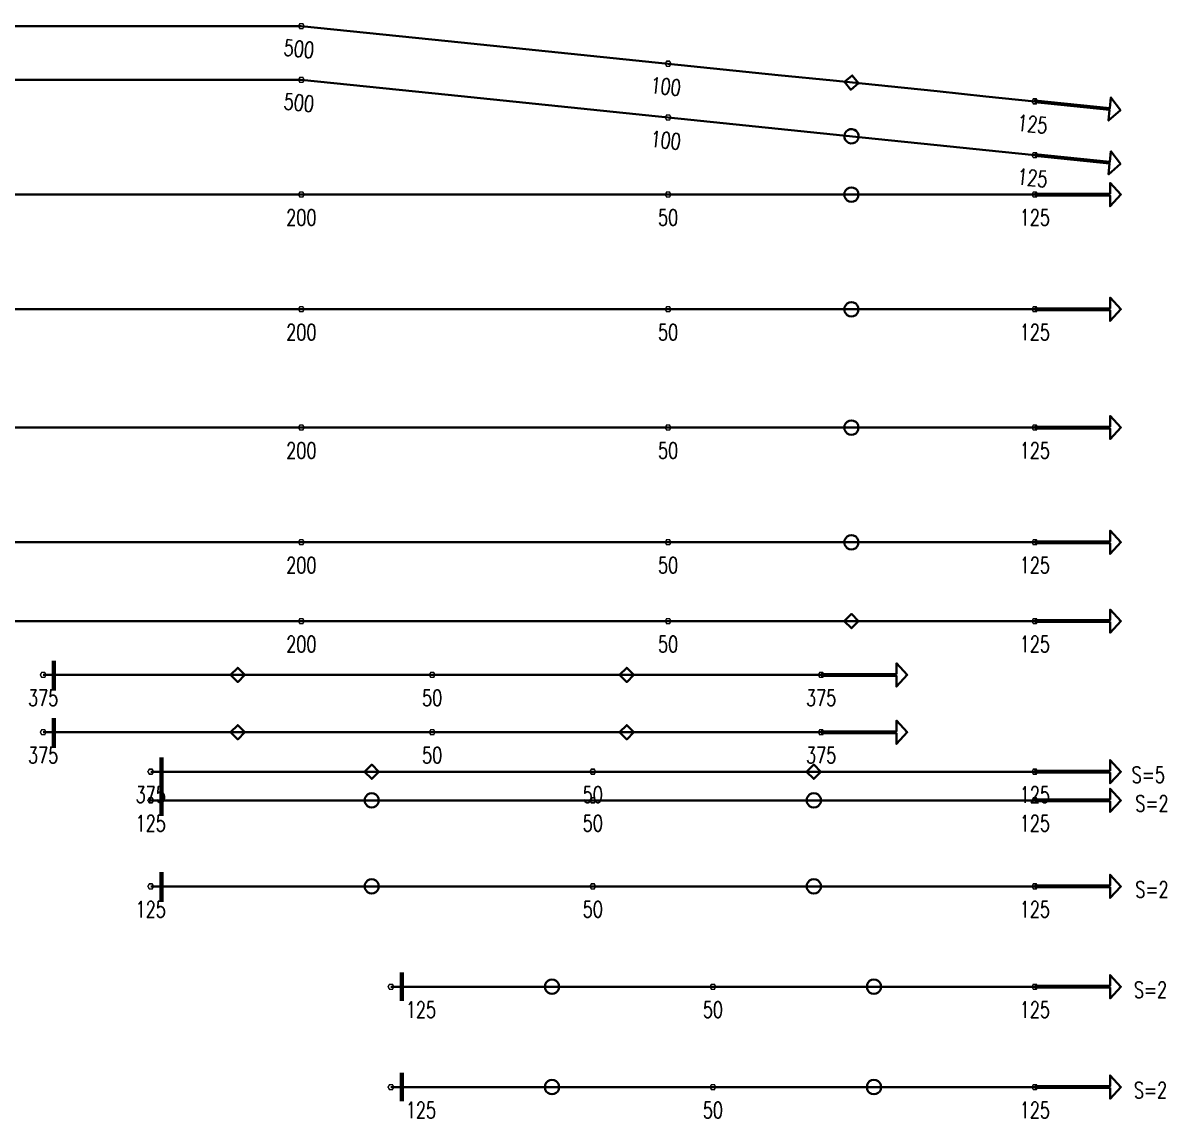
# Model space of a CAD drawing. Header units: millimetres. Extents: x 380619 to 446324, y 8350 to 38950.
# Drawn here: x 430367 to 446324, y 23267 to 38545 of the extents above; entities that cross this region are included whole.
import ezdxf

# ---------------------------------------------------------------- set-up
doc = ezdxf.new("R2010")
doc.units = ezdxf.units.MM
doc.layers.add('Current plane_Column', color=7, linetype='Continuous', true_color=0x4b00ff)
doc.layers.add('NDC_S-TENDON', color=6, linetype='Continuous', lineweight=35)
doc.layers.add('NDC_S_ANNO', color=7, linetype='Continuous', lineweight=20)
doc.styles.add('NDC_ANNO', font='', dxfattribs={"width": 0.8})
doc.styles.get('NDC_ANNO').set_extended_font_data('Dotum')

# ---------------------------------------------------------------- blocks, each defined once
blk = doc.blocks.new('HTB TDX')
at = {"layer": 'NDC_S-TENDON', "linetype": 'Continuous'}
for points, elevation in [([(51690, 29000, 20, 20, 0), (51670, 29035, 20, 20, 0), (51630, 29035, 20, 20, 0), (51610, 29000, 20, 20, 0), (51630, 28965, 20, 20, 0), (51670, 28965, 20, 20, 0)], 3600), ([(51690, 29000, 20, 20, 0), (51670, 29035, 20, 20, 0), (51630, 29035, 20, 20, 0), (51610, 29000, 20, 20, 0), (51630, 28965, 20, 20, 0), (51670, 28965, 20, 20, 0)], 3600), ([(51690, 29000, 20, 20, 0), (51670, 29035, 20, 20, 0), (51630, 29035, 20, 20, 0), (51610, 29000, 20, 20, 0), (51630, 28965, 20, 20, 0), (51670, 28965, 20, 20, 0)], 3600), ([(51690, 29000, 20, 20, 0), (51670, 29035, 20, 20, 0), (51630, 29035, 20, 20, 0), (51610, 29000, 20, 20, 0), (51630, 28965, 20, 20, 0), (51670, 28965, 20, 20, 0)], 3600), ([(56805, 28475, 20, 20, 0), (56785, 28510, 20, 20, 0), (56745, 28510, 20, 20, 0), (56725, 28475, 20, 20, 0), (56745, 28440, 20, 20, 0), (56785, 28440, 20, 20, 0)], 3200), ([(56805, 28475, 20, 20, 0), (56785, 28510, 20, 20, 0), (56745, 28510, 20, 20, 0), (56725, 28475, 20, 20, 0), (56745, 28440, 20, 20, 0), (56785, 28440, 20, 20, 0)], 3200), ([(51690, 28250, 20, 20, 0), (51670, 28285, 20, 20, 0), (51630, 28285, 20, 20, 0), (51610, 28250, 20, 20, 0), (51630, 28215, 20, 20, 0), (51670, 28215, 20, 20, 0)], 3600), ([(51690, 28250, 20, 20, 0), (51670, 28285, 20, 20, 0), (51630, 28285, 20, 20, 0), (51610, 28250, 20, 20, 0), (51630, 28215, 20, 20, 0), (51670, 28215, 20, 20, 0)], 3600), ([(51690, 28250, 20, 20, 0), (51670, 28285, 20, 20, 0), (51630, 28285, 20, 20, 0), (51610, 28250, 20, 20, 0), (51630, 28215, 20, 20, 0), (51670, 28215, 20, 20, 0)], 3600), ([(51690, 28250, 20, 20, 0), (51670, 28285, 20, 20, 0), (51630, 28285, 20, 20, 0), (51610, 28250, 20, 20, 0), (51630, 28215, 20, 20, 0), (51670, 28215, 20, 20, 0)], 3600), ([(61920, 27950, 20, 20, 0), (61900, 27985, 20, 20, 0), (61860, 27985, 20, 20, 0), (61840, 27950, 20, 20, 0), (61860, 27915, 20, 20, 0), (61900, 27915, 20, 20, 0)], 3575), ([(61920, 27950, 20, 20, 0), (61900, 27985, 20, 20, 0), (61860, 27985, 20, 20, 0), (61840, 27950, 20, 20, 0), (61860, 27915, 20, 20, 0), (61900, 27915, 20, 20, 0)], 3575), ([(56805, 27725, 20, 20, 0), (56785, 27760, 20, 20, 0), (56745, 27760, 20, 20, 0), (56725, 27725, 20, 20, 0), (56745, 27690, 20, 20, 0), (56785, 27690, 20, 20, 0)], 3200), ([(56805, 27725, 20, 20, 0), (56785, 27760, 20, 20, 0), (56745, 27760, 20, 20, 0), (56725, 27725, 20, 20, 0), (56745, 27690, 20, 20, 0), (56785, 27690, 20, 20, 0)], 3200), ([(61920, 27200, 20, 20, 0), (61900, 27235, 20, 20, 0), (61860, 27235, 20, 20, 0), (61840, 27200, 20, 20, 0), (61860, 27165, 20, 20, 0), (61900, 27165, 20, 20, 0)], 3575), ([(61920, 27200, 20, 20, 0), (61900, 27235, 20, 20, 0), (61860, 27235, 20, 20, 0), (61840, 27200, 20, 20, 0), (61860, 27165, 20, 20, 0), (61900, 27165, 20, 20, 0)], 3575), ([(51690, 26650, 20, 20, 0), (51670, 26685, 20, 20, 0), (51630, 26685, 20, 20, 0), (51610, 26650, 20, 20, 0), (51630, 26615, 20, 20, 0), (51670, 26615, 20, 20, 0)], 3650), ([(51690, 26650, 20, 20, 0), (51670, 26685, 20, 20, 0), (51630, 26685, 20, 20, 0), (51610, 26650, 20, 20, 0), (51630, 26615, 20, 20, 0), (51670, 26615, 20, 20, 0)], 3650), ([(51690, 26650, 20, 20, 0), (51670, 26685, 20, 20, 0), (51630, 26685, 20, 20, 0), (51610, 26650, 20, 20, 0), (51630, 26615, 20, 20, 0), (51670, 26615, 20, 20, 0)], 3650), ([(51690, 26650, 20, 20, 0), (51670, 26685, 20, 20, 0), (51630, 26685, 20, 20, 0), (51610, 26650, 20, 20, 0), (51630, 26615, 20, 20, 0), (51670, 26615, 20, 20, 0)], 3650), ([(56805, 26650, 20, 20, 0), (56785, 26685, 20, 20, 0), (56745, 26685, 20, 20, 0), (56725, 26650, 20, 20, 0), (56745, 26615, 20, 20, 0), (56785, 26615, 20, 20, 0)], 3500), ([(56805, 26650, 20, 20, 0), (56785, 26685, 20, 20, 0), (56745, 26685, 20, 20, 0), (56725, 26650, 20, 20, 0), (56745, 26615, 20, 20, 0), (56785, 26615, 20, 20, 0)], 3500), ([(61920, 26650, 20, 20, 0), (61900, 26685, 20, 20, 0), (61860, 26685, 20, 20, 0), (61840, 26650, 20, 20, 0), (61860, 26615, 20, 20, 0), (61900, 26615, 20, 20, 0)], 3575), ([(61920, 26650, 20, 20, 0), (61900, 26685, 20, 20, 0), (61860, 26685, 20, 20, 0), (61840, 26650, 20, 20, 0), (61860, 26615, 20, 20, 0), (61900, 26615, 20, 20, 0)], 3575), ([(51690, 25050, 20, 20, 0), (51670, 25085, 20, 20, 0), (51630, 25085, 20, 20, 0), (51610, 25050, 20, 20, 0), (51630, 25015, 20, 20, 0), (51670, 25015, 20, 20, 0)], 3650), ([(51690, 25050, 20, 20, 0), (51670, 25085, 20, 20, 0), (51630, 25085, 20, 20, 0), (51610, 25050, 20, 20, 0), (51630, 25015, 20, 20, 0), (51670, 25015, 20, 20, 0)], 3650), ([(51690, 25050, 20, 20, 0), (51670, 25085, 20, 20, 0), (51630, 25085, 20, 20, 0), (51610, 25050, 20, 20, 0), (51630, 25015, 20, 20, 0), (51670, 25015, 20, 20, 0)], 3650), ([(51690, 25050, 20, 20, 0), (51670, 25085, 20, 20, 0), (51630, 25085, 20, 20, 0), (51610, 25050, 20, 20, 0), (51630, 25015, 20, 20, 0), (51670, 25015, 20, 20, 0)], 3650), ([(56805, 25050, 20, 20, 0), (56785, 25085, 20, 20, 0), (56745, 25085, 20, 20, 0), (56725, 25050, 20, 20, 0), (56745, 25015, 20, 20, 0), (56785, 25015, 20, 20, 0)], 3500), ([(56805, 25050, 20, 20, 0), (56785, 25085, 20, 20, 0), (56745, 25085, 20, 20, 0), (56725, 25050, 20, 20, 0), (56745, 25015, 20, 20, 0), (56785, 25015, 20, 20, 0)], 3500), ([(61920, 25050, 20, 20, 0), (61900, 25085, 20, 20, 0), (61860, 25085, 20, 20, 0), (61840, 25050, 20, 20, 0), (61860, 25015, 20, 20, 0), (61900, 25015, 20, 20, 0)], 3575), ([(61920, 25050, 20, 20, 0), (61900, 25085, 20, 20, 0), (61860, 25085, 20, 20, 0), (61840, 25050, 20, 20, 0), (61860, 25015, 20, 20, 0), (61900, 25015, 20, 20, 0)], 3575), ([(51690, 23400, 20, 20, 0), (51670, 23435, 20, 20, 0), (51630, 23435, 20, 20, 0), (51610, 23400, 20, 20, 0), (51630, 23365, 20, 20, 0), (51670, 23365, 20, 20, 0)], 3650), ([(51690, 23400, 20, 20, 0), (51670, 23435, 20, 20, 0), (51630, 23435, 20, 20, 0), (51610, 23400, 20, 20, 0), (51630, 23365, 20, 20, 0), (51670, 23365, 20, 20, 0)], 3650), ([(51690, 23400, 20, 20, 0), (51670, 23435, 20, 20, 0), (51630, 23435, 20, 20, 0), (51610, 23400, 20, 20, 0), (51630, 23365, 20, 20, 0), (51670, 23365, 20, 20, 0)], 3650), ([(51690, 23400, 20, 20, 0), (51670, 23435, 20, 20, 0), (51630, 23435, 20, 20, 0), (51610, 23400, 20, 20, 0), (51630, 23365, 20, 20, 0), (51670, 23365, 20, 20, 0)], 3650), ([(56805, 23400, 20, 20, 0), (56785, 23435, 20, 20, 0), (56745, 23435, 20, 20, 0), (56725, 23400, 20, 20, 0), (56745, 23365, 20, 20, 0), (56785, 23365, 20, 20, 0)], 3500), ([(56805, 23400, 20, 20, 0), (56785, 23435, 20, 20, 0), (56745, 23435, 20, 20, 0), (56725, 23400, 20, 20, 0), (56745, 23365, 20, 20, 0), (56785, 23365, 20, 20, 0)], 3500), ([(61920, 23400, 20, 20, 0), (61900, 23435, 20, 20, 0), (61860, 23435, 20, 20, 0), (61840, 23400, 20, 20, 0), (61860, 23365, 20, 20, 0), (61900, 23365, 20, 20, 0)], 3575), ([(61920, 23400, 20, 20, 0), (61900, 23435, 20, 20, 0), (61860, 23435, 20, 20, 0), (61840, 23400, 20, 20, 0), (61860, 23365, 20, 20, 0), (61900, 23365, 20, 20, 0)], 3575), ([(51690, 21800, 20, 20, 0), (51670, 21835, 20, 20, 0), (51630, 21835, 20, 20, 0), (51610, 21800, 20, 20, 0), (51630, 21765, 20, 20, 0), (51670, 21765, 20, 20, 0)], 3650), ([(51690, 21800, 20, 20, 0), (51670, 21835, 20, 20, 0), (51630, 21835, 20, 20, 0), (51610, 21800, 20, 20, 0), (51630, 21765, 20, 20, 0), (51670, 21765, 20, 20, 0)], 3650), ([(51690, 21800, 20, 20, 0), (51670, 21835, 20, 20, 0), (51630, 21835, 20, 20, 0), (51610, 21800, 20, 20, 0), (51630, 21765, 20, 20, 0), (51670, 21765, 20, 20, 0)], 3650), ([(51690, 21800, 20, 20, 0), (51670, 21835, 20, 20, 0), (51630, 21835, 20, 20, 0), (51610, 21800, 20, 20, 0), (51630, 21765, 20, 20, 0), (51670, 21765, 20, 20, 0)], 3650), ([(56805, 21800, 20, 20, 0), (56785, 21835, 20, 20, 0), (56745, 21835, 20, 20, 0), (56725, 21800, 20, 20, 0), (56745, 21765, 20, 20, 0), (56785, 21765, 20, 20, 0)], 3500), ([(56805, 21800, 20, 20, 0), (56785, 21835, 20, 20, 0), (56745, 21835, 20, 20, 0), (56725, 21800, 20, 20, 0), (56745, 21765, 20, 20, 0), (56785, 21765, 20, 20, 0)], 3500), ([(61920, 21800, 20, 20, 0), (61900, 21835, 20, 20, 0), (61860, 21835, 20, 20, 0), (61840, 21800, 20, 20, 0), (61860, 21765, 20, 20, 0), (61900, 21765, 20, 20, 0)], 3575), ([(61920, 21800, 20, 20, 0), (61900, 21835, 20, 20, 0), (61860, 21835, 20, 20, 0), (61840, 21800, 20, 20, 0), (61860, 21765, 20, 20, 0), (61900, 21765, 20, 20, 0)], 3575), ([(51690, 20700, 20, 20, 0), (51670, 20735, 20, 20, 0), (51630, 20735, 20, 20, 0), (51610, 20700, 20, 20, 0), (51630, 20665, 20, 20, 0), (51670, 20665, 20, 20, 0)], 3650), ([(51690, 20700, 20, 20, 0), (51670, 20735, 20, 20, 0), (51630, 20735, 20, 20, 0), (51610, 20700, 20, 20, 0), (51630, 20665, 20, 20, 0), (51670, 20665, 20, 20, 0)], 3650), ([(51690, 20700, 20, 20, 0), (51670, 20735, 20, 20, 0), (51630, 20735, 20, 20, 0), (51610, 20700, 20, 20, 0), (51630, 20665, 20, 20, 0), (51670, 20665, 20, 20, 0)], 3650), ([(51690, 20700, 20, 20, 0), (51670, 20735, 20, 20, 0), (51630, 20735, 20, 20, 0), (51610, 20700, 20, 20, 0), (51630, 20665, 20, 20, 0), (51670, 20665, 20, 20, 0)], 3650), ([(56805, 20700, 20, 20, 0), (56785, 20735, 20, 20, 0), (56745, 20735, 20, 20, 0), (56725, 20700, 20, 20, 0), (56745, 20665, 20, 20, 0), (56785, 20665, 20, 20, 0)], 3500), ([(56805, 20700, 20, 20, 0), (56785, 20735, 20, 20, 0), (56745, 20735, 20, 20, 0), (56725, 20700, 20, 20, 0), (56745, 20665, 20, 20, 0), (56785, 20665, 20, 20, 0)], 3500), ([(61920, 20700, 20, 20, 0), (61900, 20735, 20, 20, 0), (61860, 20735, 20, 20, 0), (61840, 20700, 20, 20, 0), (61860, 20665, 20, 20, 0), (61900, 20665, 20, 20, 0)], 3575), ([(61920, 20700, 20, 20, 0), (61900, 20735, 20, 20, 0), (61860, 20735, 20, 20, 0), (61840, 20700, 20, 20, 0), (61860, 20665, 20, 20, 0), (61900, 20665, 20, 20, 0)], 3575), ([(48090, 19950, 20, 20, 0), (48070, 19985, 20, 20, 0), (48030, 19985, 20, 20, 0), (48010, 19950, 20, 20, 0), (48030, 19915, 20, 20, 0), (48070, 19915, 20, 20, 0)], 3575), ([(48090, 19950, 20, 20, 0), (48070, 19985, 20, 20, 0), (48030, 19985, 20, 20, 0), (48010, 19950, 20, 20, 0), (48030, 19915, 20, 20, 0), (48070, 19915, 20, 20, 0)], 3575), ([(53515, 19950, 20, 20, 0), (53495, 19985, 20, 20, 0), (53455, 19985, 20, 20, 0), (53435, 19950, 20, 20, 0), (53455, 19915, 20, 20, 0), (53495, 19915, 20, 20, 0)], 3250), ([(53515, 19950, 20, 20, 0), (53495, 19985, 20, 20, 0), (53455, 19985, 20, 20, 0), (53435, 19950, 20, 20, 0), (53455, 19915, 20, 20, 0), (53495, 19915, 20, 20, 0)], 3250), ([(58940, 19950, 20, 20, 0), (58920, 19985, 20, 20, 0), (58880, 19985, 20, 20, 0), (58860, 19950, 20, 20, 0), (58880, 19915, 20, 20, 0), (58920, 19915, 20, 20, 0)], 3575), ([(58940, 19950, 20, 20, 0), (58920, 19985, 20, 20, 0), (58880, 19985, 20, 20, 0), (58860, 19950, 20, 20, 0), (58880, 19915, 20, 20, 0), (58920, 19915, 20, 20, 0)], 3575), ([(48090, 19150, 20, 20, 0), (48070, 19185, 20, 20, 0), (48030, 19185, 20, 20, 0), (48010, 19150, 20, 20, 0), (48030, 19115, 20, 20, 0), (48070, 19115, 20, 20, 0)], 3575), ([(48090, 19150, 20, 20, 0), (48070, 19185, 20, 20, 0), (48030, 19185, 20, 20, 0), (48010, 19150, 20, 20, 0), (48030, 19115, 20, 20, 0), (48070, 19115, 20, 20, 0)], 3575), ([(53515, 19150, 20, 20, 0), (53495, 19185, 20, 20, 0), (53455, 19185, 20, 20, 0), (53435, 19150, 20, 20, 0), (53455, 19115, 20, 20, 0), (53495, 19115, 20, 20, 0)], 3250), ([(53515, 19150, 20, 20, 0), (53495, 19185, 20, 20, 0), (53455, 19185, 20, 20, 0), (53435, 19150, 20, 20, 0), (53455, 19115, 20, 20, 0), (53495, 19115, 20, 20, 0)], 3250), ([(58940, 19150, 20, 20, 0), (58920, 19185, 20, 20, 0), (58880, 19185, 20, 20, 0), (58860, 19150, 20, 20, 0), (58880, 19115, 20, 20, 0), (58920, 19115, 20, 20, 0)], 3575), ([(58940, 19150, 20, 20, 0), (58920, 19185, 20, 20, 0), (58880, 19185, 20, 20, 0), (58860, 19150, 20, 20, 0), (58880, 19115, 20, 20, 0), (58920, 19115, 20, 20, 0)], 3575), ([(49590, 18600, 20, 20, 0), (49570, 18635, 20, 20, 0), (49530, 18635, 20, 20, 0), (49510, 18600, 20, 20, 0), (49530, 18565, 20, 20, 0), (49570, 18565, 20, 20, 0)], 3575), ([(49590, 18600, 20, 20, 0), (49570, 18635, 20, 20, 0), (49530, 18635, 20, 20, 0), (49510, 18600, 20, 20, 0), (49530, 18565, 20, 20, 0), (49570, 18565, 20, 20, 0)], 3575), ([(55755, 18600, 20, 20, 0), (55735, 18635, 20, 20, 0), (55695, 18635, 20, 20, 0), (55675, 18600, 20, 20, 0), (55695, 18565, 20, 20, 0), (55735, 18565, 20, 20, 0)], 3250), ([(55755, 18600, 20, 20, 0), (55735, 18635, 20, 20, 0), (55695, 18635, 20, 20, 0), (55675, 18600, 20, 20, 0), (55695, 18565, 20, 20, 0), (55735, 18565, 20, 20, 0)], 3250), ([(61920, 18600, 20, 20, 0), (61900, 18635, 20, 20, 0), (61860, 18635, 20, 20, 0), (61840, 18600, 20, 20, 0), (61860, 18565, 20, 20, 0), (61900, 18565, 20, 20, 0)], 3575), ([(61920, 18600, 20, 20, 0), (61900, 18635, 20, 20, 0), (61860, 18635, 20, 20, 0), (61840, 18600, 20, 20, 0), (61860, 18565, 20, 20, 0), (61900, 18565, 20, 20, 0)], 3575), ([(49590, 18200, 20, 20, 0), (49570, 18235, 20, 20, 0), (49530, 18235, 20, 20, 0), (49510, 18200, 20, 20, 0), (49530, 18165, 20, 20, 0), (49570, 18165, 20, 20, 0)], 3575), ([(49590, 18200, 20, 20, 0), (49570, 18235, 20, 20, 0), (49530, 18235, 20, 20, 0), (49510, 18200, 20, 20, 0), (49530, 18165, 20, 20, 0), (49570, 18165, 20, 20, 0)], 3575), ([(55755, 18200, 20, 20, 0), (55735, 18235, 20, 20, 0), (55695, 18235, 20, 20, 0), (55675, 18200, 20, 20, 0), (55695, 18165, 20, 20, 0), (55735, 18165, 20, 20, 0)], 3250), ([(55755, 18200, 20, 20, 0), (55735, 18235, 20, 20, 0), (55695, 18235, 20, 20, 0), (55675, 18200, 20, 20, 0), (55695, 18165, 20, 20, 0), (55735, 18165, 20, 20, 0)], 3250), ([(61920, 18200, 20, 20, 0), (61900, 18235, 20, 20, 0), (61860, 18235, 20, 20, 0), (61840, 18200, 20, 20, 0), (61860, 18165, 20, 20, 0), (61900, 18165, 20, 20, 0)], 3575), ([(61920, 18200, 20, 20, 0), (61900, 18235, 20, 20, 0), (61860, 18235, 20, 20, 0), (61840, 18200, 20, 20, 0), (61860, 18165, 20, 20, 0), (61900, 18165, 20, 20, 0)], 3575), ([(49590, 17000, 20, 20, 0), (49570, 17035, 20, 20, 0), (49530, 17035, 20, 20, 0), (49510, 17000, 20, 20, 0), (49530, 16965, 20, 20, 0), (49570, 16965, 20, 20, 0)], 3575), ([(49590, 17000, 20, 20, 0), (49570, 17035, 20, 20, 0), (49530, 17035, 20, 20, 0), (49510, 17000, 20, 20, 0), (49530, 16965, 20, 20, 0), (49570, 16965, 20, 20, 0)], 3575), ([(55755, 17000, 20, 20, 0), (55735, 17035, 20, 20, 0), (55695, 17035, 20, 20, 0), (55675, 17000, 20, 20, 0), (55695, 16965, 20, 20, 0), (55735, 16965, 20, 20, 0)], 3500), ([(55755, 17000, 20, 20, 0), (55735, 17035, 20, 20, 0), (55695, 17035, 20, 20, 0), (55675, 17000, 20, 20, 0), (55695, 16965, 20, 20, 0), (55735, 16965, 20, 20, 0)], 3500), ([(61920, 17000, 20, 20, 0), (61900, 17035, 20, 20, 0), (61860, 17035, 20, 20, 0), (61840, 17000, 20, 20, 0), (61860, 16965, 20, 20, 0), (61900, 16965, 20, 20, 0)], 3575), ([(61920, 17000, 20, 20, 0), (61900, 17035, 20, 20, 0), (61860, 17035, 20, 20, 0), (61840, 17000, 20, 20, 0), (61860, 16965, 20, 20, 0), (61900, 16965, 20, 20, 0)], 3575), ([(52940, 15600, 20, 20, 0), (52920, 15635, 20, 20, 0), (52880, 15635, 20, 20, 0), (52860, 15600, 20, 20, 0), (52880, 15565, 20, 20, 0), (52920, 15565, 20, 20, 0)], 3575), ([(52940, 15600, 20, 20, 0), (52920, 15635, 20, 20, 0), (52880, 15635, 20, 20, 0), (52860, 15600, 20, 20, 0), (52880, 15565, 20, 20, 0), (52920, 15565, 20, 20, 0)], 3575), ([(57430, 15600, 20, 20, 0), (57410, 15635, 20, 20, 0), (57370, 15635, 20, 20, 0), (57350, 15600, 20, 20, 0), (57370, 15565, 20, 20, 0), (57410, 15565, 20, 20, 0)], 3500), ([(57430, 15600, 20, 20, 0), (57410, 15635, 20, 20, 0), (57370, 15635, 20, 20, 0), (57350, 15600, 20, 20, 0), (57370, 15565, 20, 20, 0), (57410, 15565, 20, 20, 0)], 3500), ([(61920, 15600, 20, 20, 0), (61900, 15635, 20, 20, 0), (61860, 15635, 20, 20, 0), (61840, 15600, 20, 20, 0), (61860, 15565, 20, 20, 0), (61900, 15565, 20, 20, 0)], 3575), ([(61920, 15600, 20, 20, 0), (61900, 15635, 20, 20, 0), (61860, 15635, 20, 20, 0), (61840, 15600, 20, 20, 0), (61860, 15565, 20, 20, 0), (61900, 15565, 20, 20, 0)], 3575), ([(52940, 14200, 20, 20, 0), (52920, 14235, 20, 20, 0), (52880, 14235, 20, 20, 0), (52860, 14200, 20, 20, 0), (52880, 14165, 20, 20, 0), (52920, 14165, 20, 20, 0)], 3575), ([(52940, 14200, 20, 20, 0), (52920, 14235, 20, 20, 0), (52880, 14235, 20, 20, 0), (52860, 14200, 20, 20, 0), (52880, 14165, 20, 20, 0), (52920, 14165, 20, 20, 0)], 3575), ([(57430, 14200, 20, 20, 0), (57410, 14235, 20, 20, 0), (57370, 14235, 20, 20, 0), (57350, 14200, 20, 20, 0), (57370, 14165, 20, 20, 0), (57410, 14165, 20, 20, 0)], 3500), ([(57430, 14200, 20, 20, 0), (57410, 14235, 20, 20, 0), (57370, 14235, 20, 20, 0), (57350, 14200, 20, 20, 0), (57370, 14165, 20, 20, 0), (57410, 14165, 20, 20, 0)], 3500), ([(61920, 14200, 20, 20, 0), (61900, 14235, 20, 20, 0), (61860, 14235, 20, 20, 0), (61840, 14200, 20, 20, 0), (61860, 14165, 20, 20, 0), (61900, 14165, 20, 20, 0)], 3575), ([(61920, 14200, 20, 20, 0), (61900, 14235, 20, 20, 0), (61860, 14235, 20, 20, 0), (61840, 14200, 20, 20, 0), (61860, 14165, 20, 20, 0), (61900, 14165, 20, 20, 0)], 3575)]:
    blk.add_lwpolyline(points, format="xyseb", close=True, dxfattribs=dict(at, elevation=elevation))
for points, elevation in [([(59223, 28223), (59312, 28113), (59422, 28202), (59333, 28312), (59223, 28223)], 3359), ([(61879, 27938), (62923, 27831), (62908, 27682), (63074, 27827), (62941, 28004), (62926, 27855), (61881, 27962)], 3575), ([(59223, 27473), (59225, 27441), (59236, 27412), (59256, 27388), (59282, 27371), (59312, 27363), (59344, 27365), (59373, 27376), (59397, 27396), (59414, 27422), (59422, 27452), (59420, 27483), (59409, 27513), (59389, 27537), (59363, 27554), (59333, 27562), (59301, 27560), (59272, 27549), (59248, 27529), (59231, 27503), (59223, 27473)], 3359), ([(61879, 27188), (62923, 27081), (62908, 26932), (63074, 27077), (62941, 27254), (62926, 27105), (61881, 27212)], 3575), ([(61880, 26638), (62930, 26638), (62930, 26488), (63080, 26650), (62930, 26812), (62930, 26662), (61880, 26662)], 3575), ([(59222, 26650), (59227, 26619), (59242, 26591), (59264, 26569), (59292, 26555), (59322, 26550), (59353, 26555), (59381, 26569), (59403, 26591), (59418, 26619), (59422, 26650), (59418, 26681), (59403, 26709), (59381, 26731), (59353, 26745), (59322, 26750), (59292, 26745), (59264, 26731), (59242, 26709), (59227, 26681), (59222, 26650)], 3532), ([(59222, 25050), (59227, 25019), (59242, 24991), (59264, 24969), (59292, 24955), (59322, 24950), (59353, 24955), (59381, 24969), (59403, 24991), (59418, 25019), (59422, 25050), (59418, 25081), (59403, 25109), (59381, 25131), (59353, 25145), (59322, 25150), (59292, 25145), (59264, 25131), (59242, 25109), (59227, 25081), (59222, 25050)], 3532), ([(61880, 25038), (62930, 25038), (62930, 24888), (63080, 25050), (62930, 25212), (62930, 25062), (61880, 25062)], 3575), ([(59222, 23400), (59227, 23369), (59242, 23341), (59264, 23319), (59292, 23305), (59322, 23300), (59353, 23305), (59381, 23319), (59403, 23341), (59418, 23369), (59422, 23400), (59418, 23431), (59403, 23459), (59381, 23481), (59353, 23495), (59322, 23500), (59292, 23495), (59264, 23481), (59242, 23459), (59227, 23431), (59222, 23400)], 3532), ([(61880, 23388), (62930, 23388), (62930, 23238), (63080, 23400), (62930, 23562), (62930, 23412), (61880, 23412)], 3575), ([(59222, 21800), (59227, 21769), (59242, 21741), (59264, 21719), (59292, 21705), (59322, 21700), (59353, 21705), (59381, 21719), (59403, 21741), (59418, 21769), (59422, 21800), (59418, 21831), (59403, 21859), (59381, 21881), (59353, 21895), (59322, 21900), (59292, 21895), (59264, 21881), (59242, 21859), (59227, 21831), (59222, 21800)], 3532), ([(61880, 21788), (62930, 21788), (62930, 21638), (63080, 21800), (62930, 21962), (62930, 21812), (61880, 21812)], 3575), ([(59222, 20700), (59322, 20600), (59422, 20700), (59322, 20800), (59222, 20700)], 3532), ([(61880, 20688), (62930, 20688), (62930, 20538), (63080, 20700), (62930, 20862), (62930, 20712), (61880, 20712)], 3575), ([(58900, 19938), (59950, 19938), (59950, 19788), (60100, 19950), (59950, 20112), (59950, 19962), (58900, 19962)], 3575), ([(50663, 19950), (50763, 19850), (50863, 19950), (50763, 20050), (50663, 19950)], 3391), ([(56088, 19950), (56188, 19850), (56288, 19950), (56188, 20050), (56088, 19950)], 3391), ([(58900, 19138), (59950, 19138), (59950, 18988), (60100, 19150), (59950, 19312), (59950, 19162), (58900, 19162)], 3575), ([(50663, 19150), (50763, 19050), (50863, 19150), (50763, 19250), (50663, 19150)], 3391), ([(56088, 19150), (56188, 19050), (56288, 19150), (56188, 19250), (56088, 19150)], 3391), ([(52532, 18600), (52632, 18500), (52732, 18600), (52632, 18700), (52532, 18600)], 3391), ([(58697, 18600), (58797, 18500), (58897, 18600), (58797, 18700), (58697, 18600)], 3391), ([(61880, 18588), (62930, 18588), (62930, 18438), (63080, 18600), (62930, 18762), (62930, 18612), (61880, 18612)], 3575), ([(61880, 18188), (62930, 18188), (62930, 18038), (63080, 18200), (62930, 18362), (62930, 18212), (61880, 18212)], 3575), ([(52532, 18200), (52537, 18169), (52552, 18141), (52574, 18119), (52602, 18105), (52632, 18100), (52663, 18105), (52691, 18119), (52713, 18141), (52728, 18169), (52732, 18200), (52728, 18231), (52713, 18259), (52691, 18281), (52663, 18295), (52632, 18300), (52602, 18295), (52574, 18281), (52552, 18259), (52537, 18231), (52532, 18200)], 3391), ([(58697, 18200), (58702, 18169), (58717, 18141), (58739, 18119), (58767, 18105), (58797, 18100), (58828, 18105), (58856, 18119), (58878, 18141), (58893, 18169), (58897, 18200), (58893, 18231), (58878, 18259), (58856, 18281), (58828, 18295), (58797, 18300), (58767, 18295), (58739, 18281), (58717, 18259), (58702, 18231), (58697, 18200)], 3391), ([(52532, 17000), (52537, 16969), (52552, 16941), (52574, 16919), (52602, 16905), (52632, 16900), (52663, 16905), (52691, 16919), (52713, 16941), (52728, 16969), (52732, 17000), (52728, 17031), (52713, 17059), (52691, 17081), (52663, 17095), (52632, 17100), (52602, 17095), (52574, 17081), (52552, 17059), (52537, 17031), (52532, 17000)], 3532), ([(58697, 17000), (58702, 16969), (58717, 16941), (58739, 16919), (58767, 16905), (58797, 16900), (58828, 16905), (58856, 16919), (58878, 16941), (58893, 16969), (58897, 17000), (58893, 17031), (58878, 17059), (58856, 17081), (58828, 17095), (58797, 17100), (58767, 17095), (58739, 17081), (58717, 17059), (58702, 17031), (58697, 17000)], 3532), ([(61880, 16988), (62930, 16988), (62930, 16838), (63080, 17000), (62930, 17162), (62930, 17012), (61880, 17012)], 3575), ([(55045, 15600), (55050, 15569), (55064, 15541), (55086, 15519), (55114, 15505), (55145, 15500), (55176, 15505), (55204, 15519), (55226, 15541), (55240, 15569), (55245, 15600), (55240, 15631), (55226, 15659), (55204, 15681), (55176, 15695), (55145, 15700), (55114, 15695), (55086, 15681), (55064, 15659), (55050, 15631), (55045, 15600)], 3532), ([(59535, 15600), (59540, 15569), (59554, 15541), (59576, 15519), (59604, 15505), (59635, 15500), (59666, 15505), (59694, 15519), (59716, 15541), (59730, 15569), (59735, 15600), (59730, 15631), (59716, 15659), (59694, 15681), (59666, 15695), (59635, 15700), (59604, 15695), (59576, 15681), (59554, 15659), (59540, 15631), (59535, 15600)], 3532), ([(61880, 15588), (62930, 15588), (62930, 15438), (63080, 15600), (62930, 15762), (62930, 15612), (61880, 15612)], 3575), ([(61880, 14188), (62930, 14188), (62930, 14038), (63080, 14200), (62930, 14362), (62930, 14212), (61880, 14212)], 3575), ([(55045, 14200), (55050, 14169), (55064, 14141), (55086, 14119), (55114, 14105), (55145, 14100), (55176, 14105), (55204, 14119), (55226, 14141), (55240, 14169), (55245, 14200), (55240, 14231), (55226, 14259), (55204, 14281), (55176, 14295), (55145, 14300), (55114, 14295), (55086, 14281), (55064, 14259), (55050, 14231), (55045, 14200)], 3532), ([(59535, 14200), (59540, 14169), (59554, 14141), (59576, 14119), (59604, 14105), (59635, 14100), (59666, 14105), (59694, 14119), (59716, 14141), (59730, 14169), (59735, 14200), (59730, 14231), (59716, 14259), (59694, 14281), (59666, 14295), (59635, 14300), (59604, 14295), (59576, 14281), (59554, 14259), (59540, 14231), (59535, 14200)], 3532)]:
    blk.add_lwpolyline(points, close=True, dxfattribs=dict(at, elevation=elevation))
at = {"layer": 'NDC_S-TENDON', "linetype": 'Continuous', "elevation": 3575}
for points in [[(48200, 20150, 60, 60, 0), (48200, 19750, 60, 60, 0)], [(48200, 19350, 60, 60, 0), (48200, 18950, 60, 60, 0)], [(49700, 18800, 60, 60, 0), (49700, 18400, 60, 60, 0)], [(49700, 18400, 60, 60, 0), (49700, 18000, 60, 60, 0)], [(49700, 17200, 60, 60, 0), (49700, 16800, 60, 60, 0)], [(53050, 15800, 60, 60, 0), (53050, 15400, 60, 60, 0)], [(53050, 14400, 60, 60, 0), (53050, 14000, 60, 60, 0)]]:
    blk.add_lwpolyline(points, format="xyseb", dxfattribs=at)
at = {"layer": 'NDC_S-TENDON', "linetype": 'Continuous'}
for points in [[(41250, 29000, 3600), (41943, 29000, 3582), (42637, 29000, 3529), (43330, 29000, 3440), (44110, 29000, 3335), (44890, 29000, 3260), (45670, 29000, 3215), (46450, 29000, 3200), (47230, 29000, 3215), (48010, 29000, 3260), (48790, 29000, 3335), (49570, 29000, 3440), (50263, 29000, 3529), (50957, 29000, 3582), (51650, 29000, 3600)], [(51650, 29000, 3600), (52332, 28930, 3582), (53014, 28860, 3529), (53696, 28790, 3440), (54463, 28711, 3335), (55230, 28632, 3260), (55998, 28554, 3215), (56765, 28475, 3200), (57532, 28396, 3214), (58299, 28317, 3256), (59067, 28239, 3327), (59834, 28160, 3425), (60516, 28090, 3508), (61198, 28020, 3558), (61880, 27950, 3575)], [(41250, 28250, 3600), (41943, 28250, 3582), (42637, 28250, 3529), (43330, 28250, 3440), (44110, 28250, 3335), (44890, 28250, 3260), (45670, 28250, 3215), (46450, 28250, 3200), (47230, 28250, 3215), (48010, 28250, 3260), (48790, 28250, 3335), (49570, 28250, 3440), (50263, 28250, 3529), (50957, 28250, 3582), (51650, 28250, 3600)], [(51650, 28250, 3600), (52332, 28180, 3582), (53014, 28110, 3529), (53696, 28040, 3440), (54463, 27961, 3335), (55230, 27882, 3260), (55998, 27804, 3215), (56765, 27725, 3200), (57532, 27646, 3214), (58299, 27567, 3256), (59067, 27489, 3327), (59834, 27410, 3425), (60516, 27340, 3508), (61198, 27270, 3558), (61880, 27200, 3575)], [(41250, 26650, 3650), (41943, 26650, 3643), (42637, 26650, 3623), (43330, 26650, 3590), (44110, 26650, 3551), (44890, 26650, 3522), (45670, 26650, 3506), (46450, 26650, 3500), (47230, 26650, 3506), (48010, 26650, 3522), (48790, 26650, 3551), (49570, 26650, 3590), (50263, 26650, 3623), (50957, 26650, 3643), (51650, 26650, 3650)], [(51650, 26650, 3650), (52332, 26650, 3643), (53014, 26650, 3623), (53696, 26650, 3590), (54719, 26650, 3540), (55742, 26650, 3510), (56765, 26650, 3500), (57788, 26650, 3505), (58811, 26650, 3520), (59834, 26650, 3545), (60516, 26650, 3562), (61198, 26650, 3572), (61880, 26650, 3575)], [(41250, 25050, 3650), (41943, 25050, 3643), (42637, 25050, 3623), (43330, 25050, 3590), (44110, 25050, 3551), (44890, 25050, 3522), (45670, 25050, 3506), (46450, 25050, 3500), (47230, 25050, 3506), (48010, 25050, 3522), (48790, 25050, 3551), (49570, 25050, 3590), (50263, 25050, 3623), (50957, 25050, 3643), (51650, 25050, 3650)], [(51650, 25050, 3650), (52332, 25050, 3643), (53014, 25050, 3623), (53696, 25050, 3590), (54719, 25050, 3540), (55742, 25050, 3510), (56765, 25050, 3500), (57788, 25050, 3505), (58811, 25050, 3520), (59834, 25050, 3545), (60516, 25050, 3562), (61198, 25050, 3572), (61880, 25050, 3575)], [(41250, 23400, 3650), (41943, 23400, 3643), (42637, 23400, 3623), (43330, 23400, 3590), (44110, 23400, 3551), (44890, 23400, 3522), (45670, 23400, 3506), (46450, 23400, 3500), (47230, 23400, 3506), (48010, 23400, 3522), (48790, 23400, 3551), (49570, 23400, 3590), (50263, 23400, 3623), (50957, 23400, 3643), (51650, 23400, 3650)], [(51650, 23400, 3650), (52332, 23400, 3643), (53014, 23400, 3623), (53696, 23400, 3590), (54719, 23400, 3540), (55742, 23400, 3510), (56765, 23400, 3500), (57788, 23400, 3505), (58811, 23400, 3520), (59834, 23400, 3545), (60516, 23400, 3562), (61198, 23400, 3572), (61880, 23400, 3575)], [(41250, 21800, 3650), (41943, 21800, 3643), (42637, 21800, 3623), (43330, 21800, 3590), (44110, 21800, 3551), (44890, 21800, 3522), (45670, 21800, 3506), (46450, 21800, 3500), (47230, 21800, 3506), (48010, 21800, 3522), (48790, 21800, 3551), (49570, 21800, 3590), (50263, 21800, 3623), (50957, 21800, 3643), (51650, 21800, 3650)], [(51650, 21800, 3650), (52332, 21800, 3643), (53014, 21800, 3623), (53696, 21800, 3590), (54719, 21800, 3540), (55742, 21800, 3510), (56765, 21800, 3500), (57788, 21800, 3505), (58811, 21800, 3520), (59834, 21800, 3545), (60516, 21800, 3562), (61198, 21800, 3572), (61880, 21800, 3575)], [(41250, 20700, 3650), (41943, 20700, 3643), (42637, 20700, 3623), (43330, 20700, 3590), (44110, 20700, 3551), (44890, 20700, 3522), (45670, 20700, 3506), (46450, 20700, 3500), (47230, 20700, 3506), (48010, 20700, 3522), (48790, 20700, 3551), (49570, 20700, 3590), (50263, 20700, 3623), (50957, 20700, 3643), (51650, 20700, 3650)], [(51650, 20700, 3650), (52332, 20700, 3643), (53014, 20700, 3623), (53696, 20700, 3590), (54719, 20700, 3540), (55742, 20700, 3510), (56765, 20700, 3500), (57788, 20700, 3505), (58811, 20700, 3520), (59834, 20700, 3545), (60516, 20700, 3562), (61198, 20700, 3572), (61880, 20700, 3575)], [(48050, 19950, 3575), (48773, 19950, 3561), (49497, 19950, 3517), (50220, 19950, 3445), (51305, 19950, 3337), (52390, 19950, 3272), (53475, 19950, 3250), (54560, 19950, 3272), (55645, 19950, 3337), (56730, 19950, 3445), (57453, 19950, 3517), (58177, 19950, 3561), (58900, 19950, 3575)], [(48050, 19150, 3575), (48773, 19150, 3561), (49497, 19150, 3517), (50220, 19150, 3445), (51305, 19150, 3337), (52390, 19150, 3272), (53475, 19150, 3250), (54560, 19150, 3272), (55645, 19150, 3337), (56730, 19150, 3445), (57453, 19150, 3517), (58177, 19150, 3561), (58900, 19150, 3575)], [(49550, 18600, 3575), (50372, 18600, 3561), (51194, 18600, 3517), (52016, 18600, 3445), (53249, 18600, 3337), (54482, 18600, 3272), (55715, 18600, 3250), (56948, 18600, 3272), (58181, 18600, 3337), (59414, 18600, 3445), (60236, 18600, 3517), (61058, 18600, 3561), (61880, 18600, 3575)], [(49550, 18200, 3575), (50372, 18200, 3561), (51194, 18200, 3517), (52016, 18200, 3445), (53249, 18200, 3337), (54482, 18200, 3272), (55715, 18200, 3250), (56948, 18200, 3272), (58181, 18200, 3337), (59414, 18200, 3445), (60236, 18200, 3517), (61058, 18200, 3561), (61880, 18200, 3575)], [(49550, 17000, 3575), (50372, 17000, 3572), (51194, 17000, 3562), (52016, 17000, 3545), (53249, 17000, 3520), (54482, 17000, 3505), (55715, 17000, 3500), (56948, 17000, 3505), (58181, 17000, 3520), (59414, 17000, 3545), (60236, 17000, 3562), (61058, 17000, 3572), (61880, 17000, 3575)], [(52900, 15600, 3575), (53499, 15600, 3572), (54097, 15600, 3562), (54696, 15600, 3545), (55369, 15600, 3525), (56043, 15600, 3511), (56716, 15600, 3503), (57390, 15600, 3500), (58063, 15600, 3503), (58737, 15600, 3511), (59410, 15600, 3525), (60084, 15600, 3545), (60683, 15600, 3562), (61281, 15600, 3572), (61880, 15600, 3575)], [(52900, 14200, 3575), (53499, 14200, 3572), (54097, 14200, 3562), (54696, 14200, 3545), (55369, 14200, 3525), (56043, 14200, 3511), (56716, 14200, 3503), (57390, 14200, 3500), (58063, 14200, 3503), (58737, 14200, 3511), (59410, 14200, 3525), (60084, 14200, 3545), (60683, 14200, 3562), (61281, 14200, 3572), (61880, 14200, 3575)]]:
    blk.add_polyline3d(points, dxfattribs=at)
at = {"layer": 'NDC_S_ANNO', "linetype": 'Continuous', "char_height": 225, "attachment_point": 5, "rotation": 354.1397, "line_spacing_factor": 0.75, "style": 'NDC_ANNO'}
for s, insert in [('\\FSTANDARD.shx;500', (51617, 28682, 3600)), ('\\FSTANDARD.shx;100', (56732, 28157, 3200)), ('\\FSTANDARD.shx;500', (51617, 27932, 3600)), ('\\FSTANDARD.shx;125', (61847, 27632, 3575)), ('\\FSTANDARD.shx;100', (56732, 27407, 3200)), ('\\FSTANDARD.shx;125', (61847, 26882, 3575))]:
    blk.add_mtext(s, dxfattribs=dict(at, insert=insert))
at = {"layer": 'NDC_S_ANNO', "linetype": 'Continuous', "char_height": 225, "attachment_point": 5, "line_spacing_factor": 0.75, "style": 'NDC_ANNO'}
for s, insert in [('\\FSTANDARD.shx;200', (51650, 26330, 3650)), ('\\FSTANDARD.shx;50', (56765, 26330, 3500)), ('\\FSTANDARD.shx;125', (61880, 26330, 3575)), ('\\FSTANDARD.shx;200', (51650, 24730, 3650)), ('\\FSTANDARD.shx;50', (56765, 24730, 3500)), ('\\FSTANDARD.shx;125', (61880, 24730, 3575)), ('\\FSTANDARD.shx;200', (51650, 23080, 3650)), ('\\FSTANDARD.shx;50', (56765, 23080, 3500)), ('\\FSTANDARD.shx;125', (61880, 23080, 3575)), ('\\FSTANDARD.shx;200', (51650, 21480, 3650)), ('\\FSTANDARD.shx;50', (56765, 21480, 3500)), ('\\FSTANDARD.shx;125', (61880, 21480, 3575)), ('\\FSTANDARD.shx;200', (51650, 20380, 3650)), ('\\FSTANDARD.shx;50', (56765, 20380, 3500)), ('\\FSTANDARD.shx;125', (61880, 20380, 3575)), ('\\FSTANDARD.shx;375', (48050, 19630, 3575)), ('\\FSTANDARD.shx;50', (53475, 19630, 3250)), ('\\FSTANDARD.shx;375', (58900, 19630, 3575)), ('\\FSTANDARD.shx;375', (48050, 18830, 3575)), ('\\FSTANDARD.shx;50', (53475, 18830, 3250)), ('\\FSTANDARD.shx;375', (58900, 18830, 3575)), ('\\FSTANDARD.shx;S=5', (63463, 18557, 3700)), ('\\FSTANDARD.shx;375', (49550, 18280, 3575)), ('\\FSTANDARD.shx;50', (55715, 18280, 3250)), ('\\FSTANDARD.shx;125', (61880, 18280, 3575)), ('\\FSTANDARD.shx;S=2', (63514, 18157, 3700)), ('\\FSTANDARD.shx;125', (49550, 17880, 3575)), ('\\FSTANDARD.shx;50', (55715, 17880, 3250)), ('\\FSTANDARD.shx;125', (61880, 17880, 3575)), ('\\FSTANDARD.shx;S=2', (63514, 16957, 3700)), ('\\FSTANDARD.shx;125', (49550, 16680, 3575)), ('\\FSTANDARD.shx;50', (55715, 16680, 3500)), ('\\FSTANDARD.shx;125', (61880, 16680, 3575)), ('\\FSTANDARD.shx;S=2', (63493, 15557, 3700)), ('\\FSTANDARD.shx;125', (53318, 15280, 3575)), ('\\FSTANDARD.shx;50', (57390, 15280, 3500)), ('\\FSTANDARD.shx;125', (61880, 15280, 3575)), ('\\FSTANDARD.shx;S=2', (63493, 14157, 3700)), ('\\FSTANDARD.shx;125', (53318, 13880, 3575)), ('\\FSTANDARD.shx;50', (57390, 13880, 3500)), ('\\FSTANDARD.shx;125', (61880, 13880, 3575))]:
    blk.add_mtext(s, dxfattribs=dict(at, insert=insert))

msp = doc.modelspace()

# ---------------------------------------------------------------- block references
at = {"layer": 'Current plane_Column'}
msp.add_blockref('HTB TDX', (382600, 9500), dxfattribs=at)

doc.saveas('drawing.dxf')
